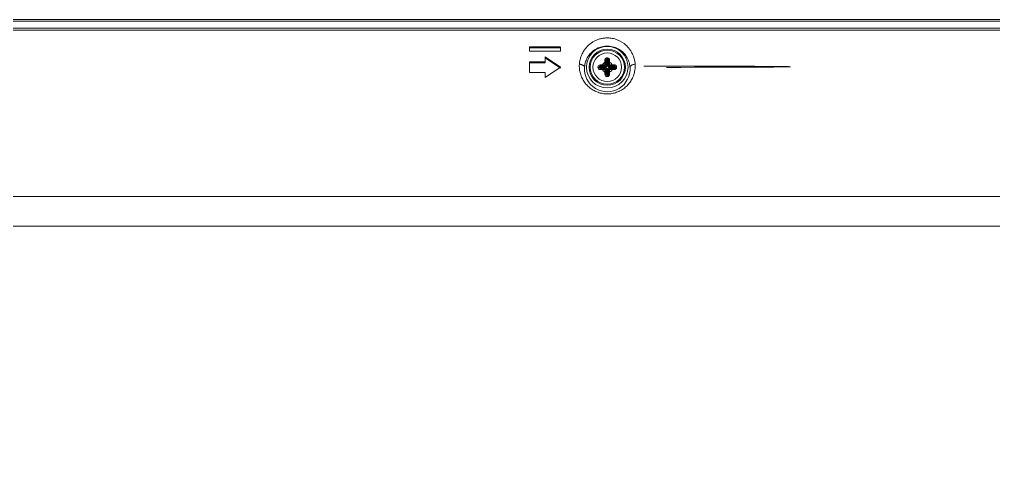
# Model space of a CAD drawing. Extents: x -382 to 1420, y -377 to 265.
# Drawn here: x -197.47 to -190.07, y 3.56 to 7.07 of the extents above; entities that cross this region are included whole.
import ezdxf

# ---------------------------------------------------------------- set-up
doc = ezdxf.new("R2010")
doc.units = 0
doc.header["$MEASUREMENT"] = 0
doc.layers.add('PDF_レイヤー 1', color=7, linetype='CONTINUOUS')

msp = doc.modelspace()

# ---------------------------------------------------------------- linework, layer by layer
at = {"layer": 'PDF_レイヤー 1', "lineweight": 0}
for points in [[(-223.44117, -25.76022), (-171.38649, -25.76022, 0.4143145), (-171.24868, -25.62245), (-171.24868, 6.93063, 0.4143145), (-171.38648, 7.06835), (-228.48682, 7.06835, 0.4143145), (-228.62463, 6.93063), (-228.62463, -25.62245, 0.4143145), (-228.48684, -25.76022), (-224.79078, -25.76022)], [(-228.40046, 7.00305), (-171.47287, 7.00305, 0.0048384), (-171.45119, 7.00323), (-171.39774, 7.05656), (-228.47562, 7.05652)], [(-228.40044, 6.98644), (-171.47286, 6.98644), (-173.14826, 5.72572, -0.210172), (-172.59133, 5.1687), (-172.59133, -21.45993)], [(-193.12228, 6.82369, 0.0071921), (-193.13006, 6.81647, 0.056827), (-193.15459, 6.78589, 0.0631053), (-193.17233, 6.74849, 0.0611473), (-193.18087, 6.70625), (-193.18115, 6.70791), (-193.18171, 6.70944), (-193.18226, 6.71111), (-193.18324, 6.71263), (-193.18407, 6.7143), (-193.18532, 6.71569), (-193.18685, 6.71722), (-193.18865, 6.71861), (-193.19046, 6.71999), (-193.19268, 6.72138), (-193.19518, 6.72263), (-193.19768, 6.72388), (-193.20073, 6.72499), (-193.20393, 6.72611), (-193.20712, 6.72694), (-193.21073, 6.72763), (-193.21421, 6.72833), (-193.2167, 6.7286), (-193.22005, 6.7288), (-193.21964, 6.73477), (-193.21894, 6.74074), (-193.21797, 6.74685), (-193.217, 6.75296), (-193.21575, 6.75907), (-193.21422, 6.76532), (-193.21241, 6.77157), (-193.21061, 6.77768), (-193.20852, 6.78393), (-193.20603, 6.79018), (-193.20366, 6.79629), (-193.20089, 6.8024), (-193.19797, 6.80851), (-193.19492, 6.81462), (-193.19172, 6.82046), (-193.18992, 6.82337), (-193.18644, 6.82921), (-193.18283, 6.8349), (-193.17881, 6.84046), (-193.17492, 6.84587), (-193.17075, 6.85115), (-193.16645, 6.85629), (-193.16214, 6.86129), (-193.15756, 6.86601), (-193.15311, 6.87059), (-193.14825, 6.87504), (-193.14353, 6.8792), (-193.13881, 6.88323), (-193.13381, 6.88712), (-193.12895, 6.89073), (-193.12395, 6.8942), (-193.11867, 6.89753), (-193.11339, 6.90059), (-193.10784, 6.90364), (-193.10215, 6.90642), (-193.09645, 6.9092), (-193.09062, 6.91184), (-193.08465, 6.9142), (-193.07868, 6.91642), (-193.07243, 6.9185), (-193.06604, 6.92045), (-193.06423, 6.92091), (-193.05826, 6.92243), (-193.05229, 6.92382), (-193.04604, 6.92493), (-193.03979, 6.92605), (-193.03354, 6.92688), (-193.02729, 6.92757), (-193.02674, 6.92757), (-193.02049, 6.92799), (-193.0141, 6.92827), (-193.00785, 6.92841), (-193.00146, 6.92827), (-192.99521, 6.92799), (-192.9891, 6.92757, -0.0436151), (-192.95153, 6.9208, -0.0914728), (-192.88012, 6.88541), (-192.8754, 6.8818), (-192.87096, 6.87805), (-192.86651, 6.87402), (-192.86221, 6.87), (-192.85776, 6.86555), (-192.8536, 6.86097), (-192.84943, 6.85625), (-192.8454, 6.85139), (-192.84138, 6.84639), (-192.83763, 6.84125), (-192.83388, 6.83583), (-192.83027, 6.83028), (-192.82693, 6.82472), (-192.8236, 6.81903), (-192.82041, 6.81319), (-192.82027, 6.81278), (-192.81721, 6.80681), (-192.81457, 6.80097), (-192.81194, 6.79486), (-192.80957, 6.78889), (-192.80735, 6.78278), (-192.80527, 6.77667), (-192.80346, 6.77056), (-192.8018, 6.76445), (-192.80041, 6.75834), (-192.79916, 6.75237), (-192.79819, 6.74639), (-192.79735, 6.74042), (-192.79666, 6.73459), (-192.79621, 6.72876), (-192.79594, 6.72015), (-192.79594, 6.7114), (-192.79635, 6.70237), (-192.79719, 6.69348), (-192.79844, 6.68446), (-192.8001, 6.67543), (-192.80191, 6.6664), (-192.80427, 6.65779), (-192.80691, 6.64904), (-192.8101, 6.64029), (-192.81344, 6.63168), (-192.81732, 6.62335), (-192.82135, 6.6153), (-192.82566, 6.60724), (-192.83038, 6.5996), (-192.83524, 6.59224), (-192.84065, 6.58516), (-192.84607, 6.57835), (-192.8519, 6.57183), (-192.85801, 6.56558), (-192.86426, 6.55947), (-192.87107, 6.5535), (-192.87801, 6.54794), (-192.88537, 6.54252), (-192.89301, 6.53752), (-192.90065, 6.53266), (-192.9087, 6.52822), (-192.9169, 6.52405), (-192.92093, 6.52239), (-192.92926, 6.51864), (-192.93787, 6.51544), (-192.94648, 6.51253), (-192.95537, 6.51003), (-192.96412, 6.50794), (-192.973, 6.50614), (-192.98175, 6.50489), (-192.99064, 6.50392), (-192.99939, 6.50336), (-193.00814, 6.50308), (-193.01689, 6.50336), (-193.02578, 6.50392), (-193.03453, 6.50489), (-193.04341, 6.50614), (-193.05216, 6.50794), (-193.06091, 6.51003), (-193.0698, 6.51253), (-193.07841, 6.51544), (-193.08702, 6.51864), (-193.09549, 6.52239), (-193.09938, 6.52405), (-193.10758, 6.52822), (-193.11563, 6.53266), (-193.12341, 6.53752), (-193.13091, 6.54252), (-193.13827, 6.54794), (-193.14521, 6.5535), (-193.15202, 6.55947), (-193.1584, 6.56558), (-193.16451, 6.57183), (-193.17035, 6.57835), (-193.17576, 6.58516), (-193.18104, 6.59224), (-193.1859, 6.5996), (-193.19062, 6.60724), (-193.19493, 6.6153), (-193.1991, 6.62335), (-193.20284, 6.63168), (-193.20618, 6.64029), (-193.20937, 6.64904), (-193.21201, 6.65779), (-193.21437, 6.6664), (-193.21645, 6.67543), (-193.21784, 6.68446), (-193.21909, 6.69348), (-193.21993, 6.70237), (-193.22034, 6.7114), (-193.22034, 6.72015), (-193.22007, 6.72876)], [(-192.79628, 6.72874), (-192.79962, 6.7286), (-192.80212, 6.72833), (-192.80559, 6.72763), (-192.8092, 6.72694), (-192.81253, 6.72611), (-192.81559, 6.72499), (-192.8185, 6.72388), (-192.82114, 6.72263), (-192.82364, 6.72138), (-192.82586, 6.71999), (-192.82767, 6.71861), (-192.82948, 6.71722), (-192.831, 6.71569), (-192.83225, 6.7143), (-192.83309, 6.71263), (-192.83406, 6.71111), (-192.83475, 6.70944), (-192.83517, 6.70791), (-192.83545, 6.70625, 0.0594244), (-192.84331, 6.74639, 0.0627758), (-192.86175, 6.78606, 0.0583637), (-192.8864, 6.81669), (-192.89043, 6.82044), (-192.89487, 6.82433), (-192.89918, 6.82794), (-192.90362, 6.83155), (-192.90584, 6.83308), (-192.91057, 6.83641), (-192.91529, 6.83961), (-192.92015, 6.84266), (-192.92515, 6.84544), (-192.93015, 6.84808), (-192.93529, 6.85058), (-192.94028, 6.8528), (-192.9454, 6.85495, 0.1349656), (-193.03969, 6.8637, 0.0585586), (-193.07733, 6.85218, 0.0791686), (-193.12228, 6.82369)], [(-193.0196, 6.71009), (-193.02603, 6.71644, 0.3607235), (-193.01839, 6.72402), (-193.01839, 6.7436), (-193.02599, 6.74356), (-193.02599, 6.71648), (-193.04551, 6.71644), (-193.04551, 6.72408), (-193.01842, 6.72402), (-193.01107, 6.71761), (-193.01107, 6.75357), (-193.01189, 6.7536), (-193.01189, 6.71763), (-193.01175, 6.71526, -0.2934552), (-193.01958, 6.71004), (-193.05555, 6.71004), (-193.05555, 6.7092)], [(-192.9533, 6.68828, 0.4160873), (-192.93742, 6.70476), (-192.93742, 6.70504), (-192.93742, 6.70532), (-192.93742, 6.70559), (-192.93742, 6.70587), (-192.93742, 6.70629), (-192.93742, 6.70657), (-192.93742, 6.70684), (-192.93742, 6.70712), (-192.93742, 6.7074), (-192.93745, 6.70768), (-192.93856, 6.70768), (-192.93953, 6.70768), (-192.94051, 6.70768), (-192.94162, 6.70768), (-192.94273, 6.70768), (-192.94384, 6.70768), (-192.94481, 6.70768), (-192.94578, 6.70768), (-192.94648, 6.70768), (-192.94759, 6.70768), (-192.94787, 6.70768), (-192.94787, 6.70476), (-192.94937, 6.7062), (-192.95034, 6.70551), (-192.95145, 6.70495), (-192.95242, 6.7044), (-192.95298, 6.70412), (-192.95423, 6.7037), (-192.95548, 6.70329), (-192.95659, 6.70301), (-192.95784, 6.70273), (-192.95895, 6.70259), (-192.9602, 6.70245), (-192.96076, 6.70245), (-192.95464, 6.69634), (-192.95437, 6.69579), (-192.95423, 6.69523), (-192.95409, 6.69496), (-192.95395, 6.69412), (-192.95381, 6.69343), (-192.95381, 6.69315), (-192.95367, 6.69232), (-192.95353, 6.69148), (-192.95339, 6.69065), (-192.95339, 6.68996), (-192.95326, 6.68912), (-192.9533, 6.68834), (-192.9551, 6.68821), (-192.95677, 6.68821), (-192.95857, 6.68821), (-192.96038, 6.68821), (-192.96205, 6.68821), (-192.96371, 6.68821), (-192.96552, 6.68821), (-192.96732, 6.68834), (-192.96899, 6.68834), (-192.97066, 6.68834), (-192.97074, 6.6884, -0.1728735), (-192.99028, 6.66882), (-192.99792, 6.66882), (-192.99788, 6.68834), (-192.9708, 6.68834), (-192.97075, 6.69593), (-192.96909, 6.69593), (-192.96756, 6.69607), (-192.96589, 6.69607), (-192.96423, 6.69607), (-192.9627, 6.69607), (-192.96117, 6.69607), (-192.95951, 6.6962), (-192.95867, 6.6962), (-192.95714, 6.6962), (-192.95548, 6.69634), (-192.95467, 6.69629), (-192.95356, 6.69643), (-192.95287, 6.69657), (-192.95176, 6.69698), (-192.95092, 6.69768), (-192.95023, 6.69837), (-192.94967, 6.69893), (-192.94898, 6.6999), (-192.94856, 6.70101), (-192.94815, 6.70212), (-192.94801, 6.70337), (-192.94787, 6.70462), (-192.94787, 6.70476), (-192.94759, 6.70476), (-192.94648, 6.70476), (-192.94578, 6.70476), (-192.94481, 6.70476), (-192.94384, 6.70476), (-192.94273, 6.70476), (-192.94162, 6.70476), (-192.94051, 6.70476), (-192.93953, 6.70476), (-192.93856, 6.70476), (-192.93742, 6.70773), (-192.93742, 6.7087), (-192.9377, 6.71065), (-192.93812, 6.71231), (-192.93867, 6.71398), (-192.93937, 6.71551), (-192.94006, 6.71648), (-192.9409, 6.71801), (-192.94201, 6.71926), (-192.94284, 6.72009), (-192.94423, 6.7212), (-192.94576, 6.72217), (-192.94715, 6.72287), (-192.94881, 6.72342), (-192.95048, 6.72384), (-192.95214, 6.72412), (-192.9533, 6.72415), (-192.9551, 6.72415), (-192.95677, 6.72415), (-192.95844, 6.72415), (-192.96024, 6.72415), (-192.96191, 6.72415), (-192.96371, 6.72415), (-192.96552, 6.72415), (-192.96732, 6.72415), (-192.96899, 6.72415), (-192.9708, 6.72408, 0.1728735), (-192.99032, 6.7436), (-192.99032, 6.74444), (-192.99018, 6.74624), (-192.99018, 6.74805), (-192.99018, 6.74971), (-192.99018, 6.75152), (-192.99018, 6.75319), (-192.99018, 6.75499), (-192.99018, 6.75666), (-192.99018, 6.75763), (-192.99018, 6.7593), (-192.99018, 6.76096)], [(-193.06301, 6.72415, 0.4136881), (-193.07888, 6.70773), (-193.07888, 6.70745), (-193.07888, 6.70718), (-193.07888, 6.70676), (-193.07888, 6.70648), (-193.07888, 6.7062), (-193.07888, 6.70593), (-193.07888, 6.70565), (-193.07888, 6.70523), (-193.07888, 6.70495), (-193.07886, 6.70768), (-193.07774, 6.70768), (-193.07677, 6.70768), (-193.0758, 6.70768), (-193.07469, 6.70768), (-193.07358, 6.70768), (-193.07247, 6.70768), (-193.0715, 6.70768), (-193.07052, 6.70768), (-193.06983, 6.70768), (-193.06872, 6.70768), (-193.0683, 6.70768), (-193.0683, 6.70782), (-193.0683, 6.70906), (-193.06816, 6.71031), (-193.06775, 6.71143), (-193.06733, 6.71254), (-193.06663, 6.71351), (-193.06608, 6.71406), (-193.06538, 6.71476), (-193.06455, 6.71545), (-193.06344, 6.71587), (-193.06275, 6.71601), (-193.06166, 6.71615), (-193.06083, 6.71615), (-193.05916, 6.71615), (-193.05777, 6.71629), (-193.0568, 6.71629), (-193.05514, 6.71629), (-193.05361, 6.71643), (-193.05208, 6.71643), (-193.05041, 6.71643), (-193.04875, 6.71643), (-193.04722, 6.71643), (-193.04555, 6.71643)], [(-193.06301, 6.68828), (-193.0612, 6.68828), (-193.05954, 6.68828), (-193.05773, 6.68828), (-193.05607, 6.68828), (-193.0544, 6.68828), (-193.05426, 6.68828), (-193.05259, 6.68828), (-193.05079, 6.68828), (-193.04898, 6.68828), (-193.04732, 6.68828), (-193.04547, 6.68834), (-193.01835, 6.6883, 0.3607234), (-193.02599, 6.6959), (-193.02599, 6.66882), (-193.01839, 6.66876), (-193.01839, 6.68834), (-193.01175, 6.69723, 0.2643869), (-193.01961, 6.70326), (-193.01933, 6.70326), (-193.01906, 6.70326), (-193.01878, 6.70312), (-193.0185, 6.70312), (-193.01836, 6.70298), (-193.01808, 6.70284), (-193.01781, 6.70284), (-193.01753, 6.7027), (-193.01739, 6.7027), (-193.01711, 6.70259), (-193.01725, 6.70259), (-193.01753, 6.70245), (-193.01781, 6.70245), (-193.01808, 6.70245), (-193.01836, 6.70245), (-193.01864, 6.70245), (-193.01878, 6.70245), (-193.01906, 6.70245), (-193.01933, 6.70245), (-193.01961, 6.70245), (-193.05555, 6.70243), (-193.05555, 6.70326), (-193.01961, 6.70329), (-193.01961, 6.70245), (-193.02593, 6.69594), (-193.04551, 6.69594), (-193.04551, 6.6883, 0.1728735), (-193.02599, 6.66882), (-193.02599, 6.66799), (-193.02612, 6.66618), (-193.02612, 6.66437), (-193.02612, 6.66271), (-193.02612, 6.6609), (-193.02612, 6.65924), (-193.02612, 6.65743), (-193.02612, 6.65576), (-193.02612, 6.65479), (-193.02612, 6.65313), (-193.02612, 6.65146)], [(-193.01819, 6.65269), (-193.01806, 6.65172), (-193.01778, 6.65089), (-193.01736, 6.64992), (-193.01681, 6.64895), (-193.01597, 6.64825), (-193.01542, 6.6477), (-193.01444, 6.647), (-193.01333, 6.64658), (-193.01222, 6.64617), (-193.01097, 6.64603), (-193.00972, 6.64603), (-193.00958, 6.64603), (-193.00958, 6.64561), (-193.00958, 6.64464), (-193.00958, 6.64395), (-193.00958, 6.64283), (-193.00958, 6.64186), (-193.00958, 6.64075), (-193.00958, 6.63978), (-193.00972, 6.63867), (-193.00972, 6.63756), (-193.00972, 6.63659), (-193.00972, 6.63547, -0.4136881), (-193.02618, 6.65135), (-193.02535, 6.65149), (-193.02451, 6.65149), (-193.02368, 6.65149), (-193.02285, 6.65163), (-193.02201, 6.65176), (-193.02118, 6.6519), (-193.02104, 6.6519), (-193.02035, 6.65204), (-193.01951, 6.65218), (-193.0191, 6.65232), (-193.01868, 6.65246), (-193.01813, 6.65274), (-193.01813, 6.65343), (-193.01813, 6.6551), (-193.01826, 6.65676), (-193.01826, 6.6576), (-193.01826, 6.65912), (-193.0184, 6.66079), (-193.0184, 6.66232), (-193.0184, 6.66399), (-193.0184, 6.66551), (-193.0184, 6.66718), (-193.0184, 6.66885)], [(-192.96076, 6.70329), (-192.96076, 6.70245), (-192.9967, 6.70243), (-192.99914, 6.70258, 0.2934553), (-193.00524, 6.69482), (-193.00524, 6.65885), (-193.00524, 6.65871), (-193.00538, 6.65788), (-193.00565, 6.65704), (-193.00593, 6.65649), (-193.00635, 6.65607), (-193.0069, 6.65565), (-193.0076, 6.65538), (-193.00815, 6.65538), (-193.00871, 6.65538), (-193.0094, 6.65565), (-193.00996, 6.65607), (-193.01024, 6.65649), (-193.01065, 6.65704), (-193.01093, 6.65788), (-193.01107, 6.65871), (-193.01107, 6.65885), (-193.01107, 6.69479), (-193.01175, 6.69723), (-193.01175, 6.69695), (-193.01161, 6.69682), (-193.01161, 6.69654), (-193.01147, 6.69626), (-193.01133, 6.69598), (-193.01133, 6.69584), (-193.0112, 6.69557), (-193.0112, 6.69529), (-193.01106, 6.69501), (-193.01106, 6.69473)], [(-193.00808, 6.63552), (-193.00795, 6.63552), (-193.00781, 6.63552), (-193.00767, 6.63552), (-193.00753, 6.63552), (-193.00739, 6.63552), (-193.00725, 6.63552), (-193.00711, 6.63552), (-193.00697, 6.63552), (-193.00683, 6.63552), (-193.00672, 6.63552, 0.4160873), (-192.99013, 6.65135), (-192.99096, 6.65149), (-192.99179, 6.65149), (-192.99263, 6.65149), (-192.99346, 6.65163), (-192.99429, 6.65176), (-192.99513, 6.6519), (-192.99541, 6.6519), (-192.9961, 6.65204), (-192.99693, 6.65232), (-192.99721, 6.65232), (-192.99777, 6.65246), (-192.99832, 6.65274), (-193.00429, 6.65885), (-193.00443, 6.65843), (-193.00443, 6.65718), (-193.00471, 6.65593), (-193.00485, 6.65482), (-193.00527, 6.65357), (-193.00554, 6.65246), (-193.00596, 6.65121), (-193.00638, 6.65051), (-193.00679, 6.6494), (-193.00735, 6.64843), (-193.00808, 6.64603), (-193.00672, 6.64603), (-193.00672, 6.64561), (-193.00672, 6.64464), (-193.00672, 6.64395), (-193.00672, 6.64283), (-193.00672, 6.64186), (-193.00672, 6.64075), (-193.00672, 6.63978), (-193.00672, 6.63867), (-193.00672, 6.63756), (-193.00672, 6.63659), (-193.00808, 6.63552)], [(-193.00524, 6.69479), (-193.00524, 6.69507), (-193.0051, 6.69534), (-193.0051, 6.69548), (-193.00496, 6.69576), (-193.00482, 6.69604), (-193.00482, 6.69632), (-193.00468, 6.69645), (-193.00468, 6.69673), (-193.00454, 6.69701), (-193.00457, 6.69729), (-193.00457, 6.69701), (-193.00443, 6.69673), (-193.00443, 6.69645), (-193.00443, 6.69632), (-193.00443, 6.69604), (-193.00443, 6.69576), (-193.00443, 6.69548), (-193.00443, 6.69521), (-193.00429, 6.69507), (-193.00429, 6.69479), (-192.9979, 6.6884, -0.3607234), (-192.99032, 6.69594), (-192.99914, 6.70258), (-192.99886, 6.70258), (-192.99872, 6.70272), (-192.99845, 6.70272), (-192.99817, 6.70286), (-192.99789, 6.703), (-192.99775, 6.703), (-192.99747, 6.70313), (-192.9972, 6.70313), (-192.99692, 6.70327), (-192.99664, 6.70327)], [(-192.9708, 6.71648, -0.0175385), (-192.95464, 6.71615), (-192.95353, 6.71601), (-192.95284, 6.71587), (-192.95173, 6.71545), (-192.95103, 6.71476), (-192.9502, 6.71406), (-192.94965, 6.71351), (-192.94895, 6.71254), (-192.94895, 6.7124), (-192.9484, 6.71129), (-192.94812, 6.71004), (-192.94798, 6.70879), (-192.94784, 6.70768)]]:
    msp.add_lwpolyline(points, format="xyb", dxfattribs=at)
for points in [[(-193.59859, 6.85957), (-193.59859, 6.82735)], [(-193.59859, 6.82729), (-193.3625, 6.82729)], [(-193.36247, 6.85957), (-193.59856, 6.85957)], [(-193.36247, 6.85279), (-193.59856, 6.85279)], [(-193.36247, 6.82729), (-193.36247, 6.85951)], [(-193.59864, 6.73981), (-193.4806, 6.73981), (-193.4806, 6.7837)], [(-193.4806, 6.74659), (-193.59864, 6.74659)], [(-193.59859, 6.74659), (-193.59859, 6.66576)], [(-193.36247, 6.70625), (-193.48065, 6.78374)], [(-193.4806, 6.77698), (-193.36241, 6.69948)], [(-193.01839, 6.7436), (-193.01839, 6.74444), (-193.01839, 6.7461), (-193.01839, 6.74763), (-193.01839, 6.74846), (-193.01839, 6.74999), (-193.01839, 6.75166), (-193.01825, 6.75319), (-193.01825, 6.75485), (-193.01811, 6.75652), (-193.01811, 6.75805), (-193.01811, 6.75971)], [(-193.01813, 6.75969), (-193.01799, 6.7608), (-193.01771, 6.76149), (-193.01729, 6.7626), (-193.01674, 6.76344), (-193.0159, 6.76427), (-193.01535, 6.76468), (-193.01451, 6.76538), (-193.01438, 6.76552), (-193.01326, 6.76593), (-193.01201, 6.76621), (-193.01076, 6.76635), (-193.00951, 6.76649)], [(-193.01189, 6.75357), (-193.01189, 6.75399), (-193.01189, 6.75524), (-193.01161, 6.75649), (-193.01133, 6.7576), (-193.01106, 6.75885), (-193.01078, 6.75996), (-193.01022, 6.76121), (-193.00995, 6.76191), (-193.00939, 6.76302), (-193.00897, 6.76399), (-193.00814, 6.76496)], [(-193.00808, 6.77691), (-193.00836, 6.77691), (-193.0085, 6.77691), (-193.00864, 6.77691), (-193.00878, 6.77691), (-193.00892, 6.77691), (-193.00906, 6.77691), (-193.0092, 6.77691), (-193.00933, 6.77691), (-193.00947, 6.77691), (-193.00975, 6.77691)], [(-193.00958, 6.76646), (-193.00958, 6.76674), (-193.00958, 6.76785), (-193.00958, 6.76855), (-193.00958, 6.76952), (-193.00958, 6.77063), (-193.00958, 6.77174), (-193.00958, 6.77271), (-193.00972, 6.77382), (-193.00972, 6.7748), (-193.00972, 6.77591), (-193.00972, 6.77688)], [(-193.00808, 6.76498), (-193.00961, 6.7665)], [(-193.00808, 6.76646), (-193.00961, 6.76646)], [(-193.00672, 6.77691), (-193.00686, 6.77691), (-193.007, 6.77691), (-193.00714, 6.77691), (-193.00728, 6.77691), (-193.00742, 6.77691), (-193.00756, 6.77691), (-193.0077, 6.77691), (-193.00783, 6.77691), (-193.00797, 6.77691), (-193.00811, 6.77691)], [(-193.00811, 6.76646), (-193.00672, 6.76646), (-193.00811, 6.76493)], [(-193.00804, 6.76496), (-193.00735, 6.76399), (-193.00679, 6.76302), (-193.00638, 6.76191), (-193.0061, 6.76135), (-193.00568, 6.7601), (-193.00527, 6.75899), (-193.00499, 6.75774), (-193.00471, 6.75649), (-193.00457, 6.75538), (-193.00443, 6.75413), (-193.00429, 6.75357), (-193.00527, 6.75357)], [(-193.00672, 6.77688), (-193.00672, 6.77591), (-193.00672, 6.7748), (-193.00672, 6.77382), (-193.00672, 6.77271), (-193.00672, 6.77174), (-193.00672, 6.77063), (-193.00672, 6.76952), (-193.00672, 6.76855), (-193.00672, 6.76785), (-193.00672, 6.76674), (-193.00672, 6.76646), (-193.00658, 6.76646), (-193.00533, 6.76646), (-193.00408, 6.76618), (-193.00297, 6.76591), (-193.00186, 6.76535), (-193.00089, 6.76466), (-193.0002, 6.76424), (-192.9995, 6.76341), (-192.99895, 6.76257), (-192.99853, 6.76146), (-192.99825, 6.76077), (-192.99825, 6.75966)], [(-192.99832, 6.75969), (-192.99818, 6.75899), (-192.99818, 6.75732), (-192.99804, 6.7558), (-192.99804, 6.75482), (-192.99804, 6.7533), (-192.99804, 6.75163), (-192.9979, 6.7501), (-192.9979, 6.74844), (-192.9979, 6.74691), (-192.9979, 6.74524), (-192.9979, 6.74358)], [(-193.59859, 6.66583), (-193.48054, 6.66583)], [(-193.4806, 6.62867), (-193.36241, 6.7063)], [(-193.4806, 6.66583), (-193.4806, 6.62861)], [(-193.07886, 6.70476), (-193.07774, 6.70476), (-193.07677, 6.70476), (-193.0758, 6.70476), (-193.07469, 6.70476), (-193.07358, 6.70476), (-193.07247, 6.70476), (-193.0715, 6.70476), (-193.07052, 6.70476), (-193.06983, 6.70476), (-193.06872, 6.70476), (-193.0683, 6.70476), (-193.0683, 6.70768), (-193.06691, 6.70629)], [(-193.06694, 6.70625), (-193.06833, 6.70472)], [(-193.06166, 6.69634), (-193.06277, 6.69634), (-193.06347, 6.69662), (-193.06458, 6.69704), (-193.06527, 6.69759), (-193.06611, 6.69843), (-193.06666, 6.69898), (-193.06736, 6.69982), (-193.06736, 6.70009), (-193.06791, 6.7012), (-193.06819, 6.70232), (-193.06833, 6.70357), (-193.06833, 6.70482)], [(-193.06694, 6.70629), (-193.06597, 6.70698), (-193.06486, 6.70754), (-193.06389, 6.70809), (-193.06333, 6.70837), (-193.06208, 6.70879), (-193.06097, 6.7092), (-193.05972, 6.70948), (-193.05847, 6.70976), (-193.05736, 6.7099), (-193.05611, 6.71004), (-193.05555, 6.71004), (-193.06166, 6.71615), (-193.06194, 6.7167), (-193.06208, 6.71712), (-193.06222, 6.71754), (-193.06236, 6.71837), (-193.0625, 6.71906), (-193.0625, 6.7192), (-193.06264, 6.72004), (-193.06277, 6.72087), (-193.06291, 6.7217), (-193.06291, 6.72254), (-193.06291, 6.72337), (-193.06305, 6.7242)], [(-193.06305, 6.68829), (-193.06291, 6.68912), (-193.06291, 6.68996), (-193.06291, 6.69065), (-193.06277, 6.69148), (-193.06264, 6.69232), (-193.0625, 6.69315), (-193.0625, 6.69343), (-193.06236, 6.69426), (-193.06208, 6.69509), (-193.06208, 6.69537), (-193.06194, 6.69579), (-193.06166, 6.69634), (-193.05555, 6.70245), (-193.05597, 6.70245), (-193.05722, 6.70245), (-193.05847, 6.70273), (-193.05958, 6.70287), (-193.06083, 6.70329), (-193.06194, 6.70357), (-193.06319, 6.70412), (-193.06389, 6.7044), (-193.06486, 6.70495), (-193.06597, 6.70551), (-193.06694, 6.7062)], [(-193.04551, 6.69594), (-193.04634, 6.69594), (-193.04801, 6.69594), (-193.04954, 6.69594), (-193.05037, 6.69594), (-193.05204, 6.69594), (-193.05371, 6.69608), (-193.05509, 6.69608), (-193.05676, 6.69608), (-193.05843, 6.69622), (-193.05995, 6.69622), (-193.06162, 6.69636)], [(-193.05555, 6.70333), (-193.05569, 6.70333), (-193.05652, 6.70333), (-193.05736, 6.70361), (-193.05791, 6.70402), (-193.05833, 6.7043), (-193.05861, 6.705), (-193.05889, 6.70555), (-193.05902, 6.70625), (-193.05889, 6.7068), (-193.05861, 6.7075), (-193.05833, 6.70805), (-193.05791, 6.70847), (-193.05736, 6.70875), (-193.05652, 6.70902), (-193.05569, 6.70916), (-193.05555, 6.70916), (-193.01958, 6.70916)], [(-193.01961, 6.70916), (-193.01961, 6.71)], [(-193.01189, 6.69482), (-193.01189, 6.65885), (-193.01814, 6.65274)], [(-193.00814, 6.64746), (-193.00897, 6.64843), (-193.00939, 6.6494), (-193.00995, 6.65051), (-193.01022, 6.65107), (-193.01064, 6.65232), (-193.01106, 6.65343), (-193.01133, 6.65468), (-193.01161, 6.65593), (-193.01189, 6.65704), (-193.01189, 6.65829), (-193.01189, 6.65885), (-193.01106, 6.65885)], [(-193.01107, 6.71763), (-193.01107, 6.71736), (-193.01121, 6.71708), (-193.01121, 6.71694), (-193.01135, 6.71666), (-193.01135, 6.71638), (-193.01149, 6.71611), (-193.01163, 6.71597), (-193.01163, 6.71569), (-193.01176, 6.71541), (-193.01176, 6.71513)], [(-193.00527, 6.69479), (-193.00429, 6.69479), (-193.00429, 6.65882)], [(-193.00524, 6.71763), (-193.00427, 6.71763)], [(-193.00524, 6.65885), (-193.00427, 6.65885)], [(-193.00429, 6.71763), (-193.00429, 6.71736), (-193.00443, 6.71722), (-193.00443, 6.71694), (-193.00443, 6.71666), (-193.00443, 6.71638), (-193.00443, 6.71611), (-193.00443, 6.71597), (-193.00443, 6.71569), (-193.00457, 6.71541), (-193.00457, 6.71513)], [(-192.9992, 6.7099), (-192.99892, 6.7099), (-192.99878, 6.7099), (-192.9985, 6.7099), (-192.99822, 6.7099), (-192.99795, 6.71004), (-192.99781, 6.71004), (-192.99753, 6.71004), (-192.99725, 6.71004), (-192.99697, 6.71004), (-192.9967, 6.71004), (-192.96073, 6.71004)], [(-192.9967, 6.70916), (-192.99697, 6.70916), (-192.99725, 6.70916), (-192.99753, 6.7093), (-192.99781, 6.7093), (-192.99795, 6.70944), (-192.99822, 6.70958), (-192.9985, 6.70958), (-192.99878, 6.70972), (-192.99892, 6.70972), (-192.9992, 6.70986)], [(-192.99792, 6.66882), (-192.99792, 6.66799), (-192.99792, 6.66632), (-192.99792, 6.66479), (-192.99792, 6.66396), (-192.99792, 6.66243), (-192.99806, 6.66076), (-192.99806, 6.65924), (-192.99806, 6.65757), (-192.99806, 6.6559), (-192.9982, 6.65438), (-192.99834, 6.65271)], [(-192.99792, 6.72408), (-192.97084, 6.72408)], [(-192.99672, 6.70916), (-192.96076, 6.70916), (-192.96076, 6.71)], [(-192.96076, 6.70909), (-192.96062, 6.70909), (-192.95978, 6.70909), (-192.95895, 6.70881), (-192.95839, 6.7084), (-192.95798, 6.70812), (-192.9577, 6.70743), (-192.95742, 6.70687), (-192.95728, 6.70618), (-192.95742, 6.70562), (-192.9577, 6.70493), (-192.95798, 6.70437), (-192.95839, 6.70409), (-192.95895, 6.70368), (-192.95978, 6.7034), (-192.96062, 6.70326), (-192.96076, 6.70326), (-192.99672, 6.70326)], [(-192.99038, 6.71648), (-192.9708, 6.71648), (-192.9708, 6.72412)], [(-192.97074, 6.69594), (-192.99032, 6.69594), (-192.99032, 6.66886)], [(-192.99018, 6.65139), (-192.99018, 6.65306), (-192.99018, 6.65486), (-192.99018, 6.65667), (-192.99018, 6.65833), (-192.99018, 6.66), (-192.99018, 6.66014), (-192.99018, 6.66181), (-192.99018, 6.66361), (-192.99018, 6.66528), (-192.99018, 6.66708), (-192.99032, 6.66875)], [(-192.95326, 6.7242), (-192.95326, 6.72337), (-192.95339, 6.72254), (-192.95339, 6.7217), (-192.95353, 6.72087), (-192.95367, 6.72004), (-192.95381, 6.7192), (-192.95381, 6.71906), (-192.95395, 6.71823), (-192.95409, 6.7174), (-192.95423, 6.71712), (-192.95437, 6.7167), (-192.95464, 6.71615), (-192.96076, 6.71004), (-192.96034, 6.71004), (-192.95909, 6.7099), (-192.95784, 6.70976), (-192.95673, 6.70948), (-192.95548, 6.7092), (-192.95437, 6.70879), (-192.95312, 6.70837), (-192.95242, 6.70809), (-192.95145, 6.70754), (-192.95034, 6.70698), (-192.94937, 6.70629)], [(-192.94937, 6.70625), (-192.94784, 6.70763)], [(-193.00971, 6.63552), (-193.00943, 6.63552), (-193.00929, 6.63552), (-193.00915, 6.63552), (-193.00901, 6.63552), (-193.00888, 6.63552), (-193.00874, 6.63552), (-193.0086, 6.63552), (-193.00846, 6.63552), (-193.00832, 6.63552), (-193.00804, 6.63552)], [(-193.00806, 6.64603), (-193.00958, 6.64603), (-193.00806, 6.64742)], [(-193.00808, 6.64746), (-193.0067, 6.64607)], [(-192.99832, 6.65274), (-192.99832, 6.65163), (-192.9986, 6.65093), (-192.99902, 6.64982), (-192.99957, 6.64899), (-193.00027, 6.64815), (-193.00096, 6.64774), (-193.00179, 6.64704), (-193.00193, 6.6469), (-193.00304, 6.64649), (-193.00429, 6.64621), (-193.00554, 6.64607), (-193.00679, 6.64607)], [(-226.72498, 5.72571), (-173.14833, 5.72571), (-173.14833, 5.49989), (-226.72498, 5.49989)]]:
    msp.add_lwpolyline(points, dxfattribs=at)
msp.add_lwpolyline([(-192.99018, 6.76103, 0.4160873), (-193.00971, 6.77691), (-193.01068, 6.77691), (-193.01263, 6.77677), (-193.01415, 6.77635), (-193.01596, 6.7758), (-193.01749, 6.77496), (-193.01846, 6.77441), (-193.01985, 6.77343), (-193.02124, 6.77232), (-193.02207, 6.77149), (-193.02318, 6.7701), (-193.02415, 6.76871), (-193.02471, 6.76718), (-193.02526, 6.76552), (-193.02568, 6.76385), (-193.02596, 6.76219), (-193.02618, 6.76107), (-193.02535, 6.76107), (-193.02451, 6.76094), (-193.02368, 6.76094), (-193.02285, 6.7608), (-193.02201, 6.76066), (-193.02118, 6.76052), (-193.02104, 6.76052), (-193.02021, 6.76038), (-193.01938, 6.76024), (-193.0191, 6.7601), (-193.01868, 6.75996), (-193.01813, 6.75969), (-193.01107, 6.75357), (-193.01107, 6.75371), (-193.01093, 6.75455), (-193.01065, 6.75538), (-193.01024, 6.75594), (-193.00996, 6.75635), (-193.0094, 6.75677), (-193.00871, 6.75705), (-193.00815, 6.75705), (-193.0076, 6.75705), (-193.0069, 6.75677), (-193.00635, 6.75635), (-193.00593, 6.75594), (-193.00565, 6.75538), (-193.00538, 6.75455), (-193.00524, 6.75371), (-193.00524, 6.75357), (-193.00456, 6.7152, 0.2643869), (-192.9967, 6.7092), (-192.9967, 6.71004), (-192.99032, 6.71652), (-192.99032, 6.7436), (-192.99792, 6.74366), (-192.99792, 6.72408), (-193.00429, 6.71761), (-193.00429, 6.75357), (-192.99832, 6.75969), (-192.99763, 6.75996), (-192.99721, 6.7601), (-192.99679, 6.76024), (-192.99596, 6.76038), (-192.99541, 6.76052), (-192.99513, 6.76052), (-192.99429, 6.76066), (-192.99346, 6.7608), (-192.99263, 6.76094), (-192.99179, 6.76094), (-192.99096, 6.76107)], format="xyb", close=True, dxfattribs=at)
for centre, radius in [((-193.00816, 6.70619), 0.15754), ((-193.00803, 6.70627), 0.13774), ((-193.00812, 6.70627), 0.12983), ((-193.00817, 6.70612), 0.10831)]:
    msp.add_circle(centre, radius, dxfattribs=at)
for centre, radius, start, end in [((-193.0083, 6.70634), 0.04124, 115.384029, 154.615971), ((-192.37507, 6.75756), 0.65106, 179.694458, 181.222255), ((-193.00814, 6.69293), 0.17321, 175.591242, 4.408758), ((-193.06252, 6.70459), 0.01637, 179.415446, 268.125885), ((-193.05426, 6.45855), 0.26568, 88.112799, 91.887201), ((-193.04723, 6.81324), 0.10768, 284.833835, 286.214387), ((-192.99807, 6.71715), 0.01383, 177.985401, 188.374255), ((-192.99807, 6.69527), 0.01383, 171.625746, 182.014589), ((-192.90116, 6.74527), 0.10768, 194.833835, 196.214387), ((-192.99725, 6.71502), 0.01258, 261.109574, 272.530756), ((-192.98954, 6.7249), 0.00846, 185.328872, 264.671127)]:
    msp.add_arc(centre, radius, start, end, dxfattribs=at)
msp.add_ellipse((-193.02359, 6.70997), major_axis=(-1.40642, 0.00022), ratio=0.0037281, start_param=1.9071946, end_param=4.5016623, dxfattribs=at)

doc.saveas('drawing.dxf')
